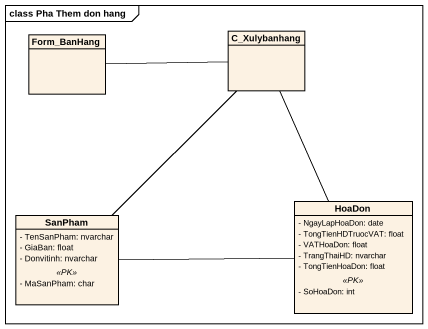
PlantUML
@startuml
mainframe class Pha Them don hang
hide circle
hide empty members
skinparam classAttributeIconSize 0
class Form_BanHang
class C_Xulybanhang
class SanPham {
  - TenSanPham: nvarchar
  - GiaBan: float
  - Donvitinh: nvarchar
  .. <<PK>> ..
  - MaSanPham: char
}
class HoaDon {
  - NgayLapHoaDon: date
  - TongTienHDTruocVAT: float
  - VATHoaDon: float
  - TrangThaiHD: nvarchar
  - TongTienHoaDon: float
  .. <<PK>> ..
  - SoHoaDon: int
}
Form_BanHang -right- C_Xulybanhang
C_Xulybanhang -- SanPham
C_Xulybanhang -- HoaDon
SanPham -right- HoaDon
@enduml
